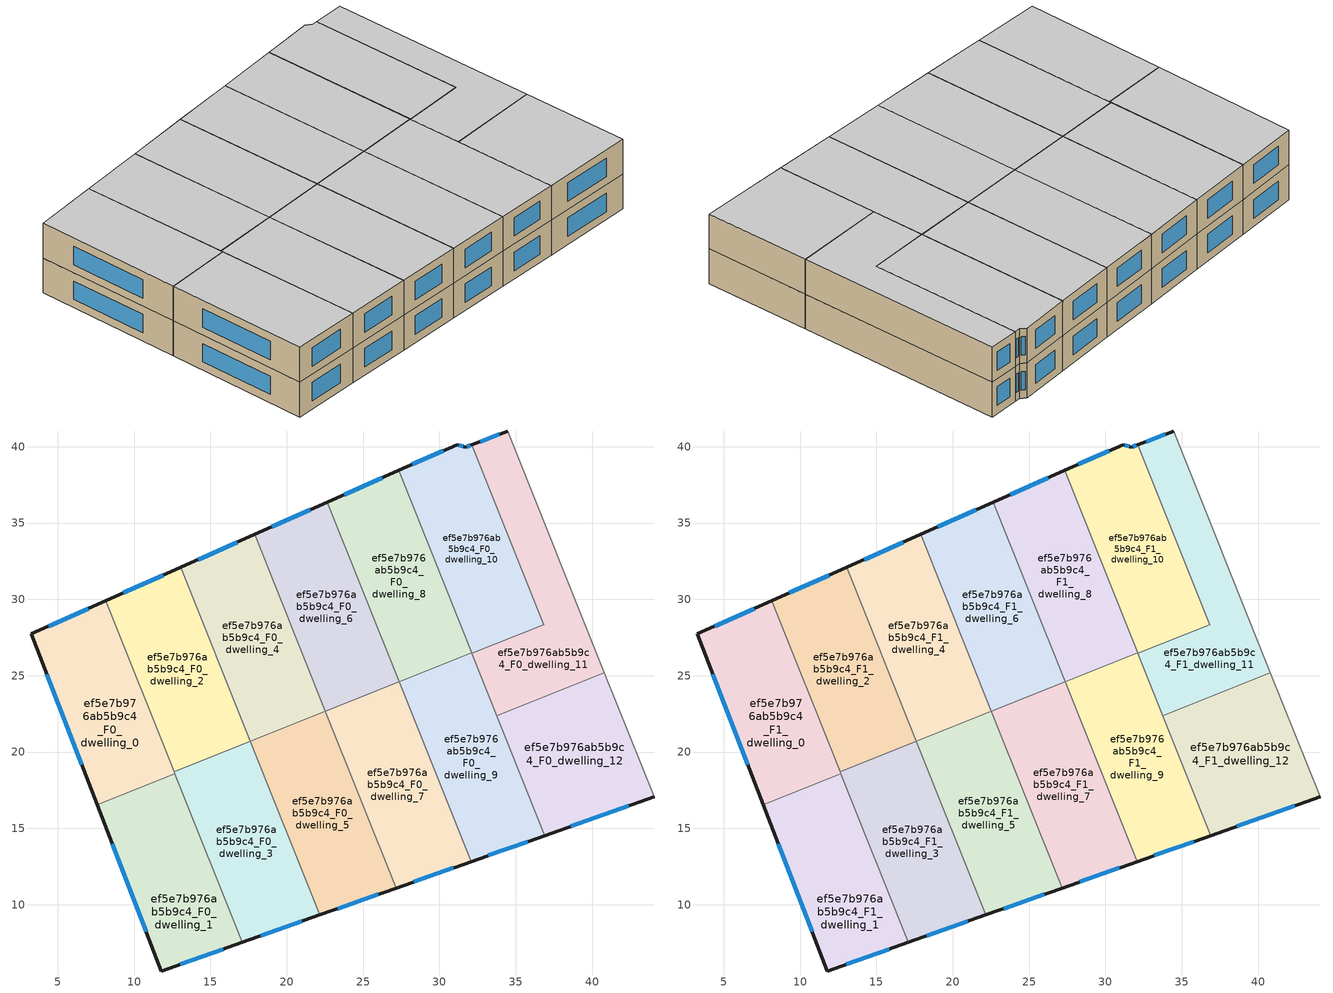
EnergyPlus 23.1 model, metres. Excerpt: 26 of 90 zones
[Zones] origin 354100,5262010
ef5e7b976ab5b9c4_F0_dwelling_0
 floor ground (EU_floor_Construction): 8.14,29.91 12.67,18.58 7.58,16.55 3.26,27.74 z0
 wall outside (EU_wall_Construction): 8.14,29.91 3.26,27.74 7.58,16.55 z0:3
 wall to ef5e7b976ab5b9c4_F0_dwelling_1 (EU_wall_Construction): 7.58,16.55 12.67,18.58 z0:3
 wall to ef5e7b976ab5b9c4_F0_dwelling_2 (EU_wall_Construction): 12.62,18.72 8.14,29.91 z0:3
 wall to ef5e7b976ab5b9c4_F0_dwelling_3 (EU_wall_Construction): 12.67,18.58 12.62,18.72 z0:3
 window (EU_Window_Construction): 4.28,25.11 6.57,19.18 / 6.99,29.4 4.41,28.25 z0.7:2.3
ef5e7b976ab5b9c4_F0_dwelling_1
 floor ground (EU_floor_Construction): 12.67,18.58 17.09,7.53 11.78,5.66 7.58,16.55 z0
 wall outside (EU_wall_Construction): 7.58,16.55 11.78,5.66 17.09,7.53 z0:3
 wall to ef5e7b976ab5b9c4_F0_dwelling_3 (EU_wall_Construction): 17.09,7.53 12.67,18.58 z0:3
 window (EU_Window_Construction): 8.57,13.99 10.8,8.21 / 13.03,6.1 15.84,7.09 z0.7:2.3
ef5e7b976ab5b9c4_F0_dwelling_10
 floor ground (EU_floor_Construction): 32.1,40.13 36.82,28.34 32.13,26.46 27.34,38.45 31.15,40.15 31.69,39.98 z0
 wall outside (EU_wall_Construction): 32.1,40.13 31.69,39.98 31.15,40.15 27.34,38.45 z0:3
 wall to ef5e7b976ab5b9c4_F0_dwelling_11 (EU_wall_Construction): 32.13,26.46 36.82,28.34 32.1,40.13 z0:3
 wall to ef5e7b976ab5b9c4_F0_dwelling_8 (EU_wall_Construction): 27.34,38.45 32.12,26.49 z0:3
 wall to ef5e7b976ab5b9c4_F0_dwelling_9 (EU_wall_Construction): 32.12,26.49 32.13,26.46 z0:3
 window (EU_Window_Construction): 30.26,39.75 28.23,38.85 / 31.57,40.02 31.28,40.11 / 32.01,40.1 31.79,40.01 z0.7:2.3
ef5e7b976ab5b9c4_F0_dwelling_11
 floor ground (EU_floor_Construction): 34.47,41.03 40.81,25.21 33.76,22.39 32.13,26.46 36.82,28.34 32.1,40.13 z0
 wall outside (EU_wall_Construction): 34.47,41.03 32.1,40.13 z0:3
 wall adiabatic (EU_wall_Construction): 40.81,25.21 34.47,41.03 z0:3
 wall to ef5e7b976ab5b9c4_F0_dwelling_12 (EU_wall_Construction): 33.76,22.39 40.81,25.21 z0:3
 wall to ef5e7b976ab5b9c4_F0_dwelling_9 (EU_wall_Construction): 32.13,26.46 33.76,22.39 z0:3
 window (EU_Window_Construction): 33.91,40.82 32.66,40.34 z0.7:2.3
ef5e7b976ab5b9c4_F0_dwelling_12
 floor ground (EU_floor_Construction): 40.81,25.21 44.07,17.06 36.9,14.53 33.76,22.39 z0
 wall outside (EU_wall_Construction): 36.9,14.53 44.07,17.06 z0:3
 wall adiabatic (EU_wall_Construction): 44.07,17.06 40.81,25.21 z0:3
 wall to ef5e7b976ab5b9c4_F0_dwelling_9 (EU_wall_Construction): 33.76,22.39 36.9,14.53 z0:3
 window (EU_Window_Construction): 38.59,15.13 42.39,16.47 z0.7:2.3
ef5e7b976ab5b9c4_F0_dwelling_2
 floor ground (EU_floor_Construction): 13.06,32.1 17.61,20.72 12.62,18.72 8.14,29.91 z0
 wall outside (EU_wall_Construction): 13.06,32.1 8.14,29.91 z0:3
 wall to ef5e7b976ab5b9c4_F0_dwelling_3 (EU_wall_Construction): 12.62,18.72 17.61,20.72 z0:3
 wall to ef5e7b976ab5b9c4_F0_dwelling_4 (EU_wall_Construction): 17.61,20.72 13.06,32.1 z0:3
 window (EU_Window_Construction): 11.9,31.59 9.29,30.43 z0.7:2.3
ef5e7b976ab5b9c4_F0_dwelling_3
 floor ground (EU_floor_Construction): 17.61,20.72 22.17,9.33 17.09,7.53 12.62,18.72 z0
 wall outside (EU_wall_Construction): 17.09,7.53 22.17,9.33 z0:3
 wall to ef5e7b976ab5b9c4_F0_dwelling_5 (EU_wall_Construction): 22.17,9.33 17.62,20.71 z0:3
 window (EU_Window_Construction): 18.28,7.95 20.98,8.91 z0.7:2.3
ef5e7b976ab5b9c4_F0_dwelling_4
 floor ground (EU_floor_Construction): 17.9,34.25 22.53,22.67 17.61,20.71 13.06,32.1 z0
 wall outside (EU_wall_Construction): 17.9,34.25 13.06,32.1 z0:3
 wall to ef5e7b976ab5b9c4_F0_dwelling_5 (EU_wall_Construction): 17.61,20.71 22.53,22.67 z0:3
 wall to ef5e7b976ab5b9c4_F0_dwelling_6 (EU_wall_Construction): 22.53,22.67 17.9,34.25 z0:3
 window (EU_Window_Construction): 16.76,33.75 14.19,32.61 z0.7:2.3
ef5e7b976ab5b9c4_F0_dwelling_5
 floor ground (EU_floor_Construction): 22.53,22.67 27.16,11.09 22.17,9.33 17.61,20.71 z0
 wall outside (EU_wall_Construction): 22.17,9.33 27.16,11.09 z0:3
 wall to ef5e7b976ab5b9c4_F0_dwelling_7 (EU_wall_Construction): 27.16,11.09 22.53,22.67 z0:3
 window (EU_Window_Construction): 23.34,9.74 25.99,10.68 z0.7:2.3
ef5e7b976ab5b9c4_F0_dwelling_6
 floor ground (EU_floor_Construction): 22.65,36.37 27.36,24.6 22.53,22.67 17.9,34.25 z0
 wall outside (EU_wall_Construction): 22.65,36.37 17.9,34.25 z0:3
 wall to ef5e7b976ab5b9c4_F0_dwelling_7 (EU_wall_Construction): 22.53,22.67 27.36,24.6 z0:3
 wall to ef5e7b976ab5b9c4_F0_dwelling_8 (EU_wall_Construction): 27.36,24.6 22.65,36.37 z0:3
 window (EU_Window_Construction): 21.54,35.87 19.01,34.75 z0.7:2.3
ef5e7b976ab5b9c4_F0_dwelling_7
 floor ground (EU_floor_Construction): 27.36,24.6 32.07,12.83 27.16,11.09 22.53,22.67 z0
 wall outside (EU_wall_Construction): 27.16,11.09 32.07,12.83 z0:3
 wall to ef5e7b976ab5b9c4_F0_dwelling_9 (EU_wall_Construction): 32.07,12.83 27.36,24.59 z0:3
 window (EU_Window_Construction): 28.31,11.5 30.92,12.42 z0.7:2.3
ef5e7b976ab5b9c4_F0_dwelling_8
 floor ground (EU_floor_Construction): 27.34,38.45 32.12,26.49 27.36,24.59 22.65,36.37 z0
 wall outside (EU_wall_Construction): 27.34,38.45 22.65,36.37 z0:3
 wall to ef5e7b976ab5b9c4_F0_dwelling_9 (EU_wall_Construction): 27.36,24.59 32.12,26.49 z0:3
 window (EU_Window_Construction): 26.24,37.96 23.75,36.86 z0.7:2.3
ef5e7b976ab5b9c4_F0_dwelling_9
 floor ground (EU_floor_Construction): 32.12,26.49 36.9,14.53 32.07,12.83 27.36,24.59 z0
 wall outside (EU_wall_Construction): 32.07,12.83 36.9,14.53 z0:3
 window (EU_Window_Construction): 33.21,13.23 35.77,14.13 z0.7:2.3
ef5e7b976ab5b9c4_F1_dwelling_0
 floor to ef5e7b976ab5b9c4_F0_dwelling_0 (EU_floor_Construction): 8.14,29.91 12.67,18.58 7.58,16.55 3.26,27.74 z3
 wall outside (EU_wall_Construction): 8.14,29.91 3.26,27.74 7.58,16.55 z3:6
 wall to ef5e7b976ab5b9c4_F1_dwelling_1 (EU_wall_Construction): 7.58,16.55 12.67,18.58 z3:6
 wall to ef5e7b976ab5b9c4_F1_dwelling_2 (EU_wall_Construction): 12.62,18.72 8.14,29.91 z3:6
 wall to ef5e7b976ab5b9c4_F1_dwelling_3 (EU_wall_Construction): 12.67,18.58 12.62,18.72 z3:6
 window (EU_Window_Construction): 4.28,25.11 6.57,19.18 / 6.99,29.4 4.41,28.25 z3.7:5.3
 ceiling to ef5e7b976ab5b9c4_F2_dwelling_0 (EU_floor_Construction): 12.67,18.58 8.14,29.91 3.26,27.74 7.58,16.55 z6
ef5e7b976ab5b9c4_F1_dwelling_1
 floor to ef5e7b976ab5b9c4_F0_dwelling_1 (EU_floor_Construction): 12.67,18.58 17.09,7.53 11.78,5.66 7.58,16.55 z3
 wall outside (EU_wall_Construction): 7.58,16.55 11.78,5.66 17.09,7.53 z3:6
 wall to ef5e7b976ab5b9c4_F1_dwelling_3 (EU_wall_Construction): 17.09,7.53 12.67,18.58 z3:6
 window (EU_Window_Construction): 8.57,13.99 10.8,8.21 / 13.03,6.1 15.84,7.09 z3.7:5.3
 ceiling to ef5e7b976ab5b9c4_F2_dwelling_1 (EU_floor_Construction): 17.09,7.53 12.67,18.58 7.58,16.55 11.78,5.66 z6
ef5e7b976ab5b9c4_F1_dwelling_10
 floor to ef5e7b976ab5b9c4_F0_dwelling_10 (EU_floor_Construction): 32.1,40.13 36.82,28.34 32.13,26.46 27.34,38.45 31.15,40.15 31.69,39.98 z3
 wall outside (EU_wall_Construction): 32.1,40.13 31.69,39.98 31.15,40.15 27.34,38.45 z3:6
 wall to ef5e7b976ab5b9c4_F1_dwelling_11 (EU_wall_Construction): 32.13,26.46 36.82,28.34 32.1,40.13 z3:6
 wall to ef5e7b976ab5b9c4_F1_dwelling_8 (EU_wall_Construction): 27.34,38.45 32.12,26.49 z3:6
 wall to ef5e7b976ab5b9c4_F1_dwelling_9 (EU_wall_Construction): 32.12,26.49 32.13,26.46 z3:6
 window (EU_Window_Construction): 30.26,39.75 28.23,38.85 / 31.57,40.02 31.28,40.11 / 32.01,40.1 31.79,40.01 z3.7:5.3
 ceiling to ef5e7b976ab5b9c4_F2_dwelling_10 (EU_floor_Construction): 36.82,28.34 32.1,40.13 31.69,39.98 31.15,40.15 27.34,38.45 32.13,26.46 z6
ef5e7b976ab5b9c4_F1_dwelling_11
 floor to ef5e7b976ab5b9c4_F0_dwelling_11 (EU_floor_Construction): 34.47,41.03 40.81,25.21 33.76,22.39 32.13,26.46 36.82,28.34 32.1,40.13 z3
 wall outside (EU_wall_Construction): 34.47,41.03 32.1,40.13 z3:6
 wall adiabatic (EU_wall_Construction): 40.81,25.21 34.47,41.03 z3:6
 wall to ef5e7b976ab5b9c4_F1_dwelling_12 (EU_wall_Construction): 33.76,22.39 40.81,25.21 z3:6
 wall to ef5e7b976ab5b9c4_F1_dwelling_9 (EU_wall_Construction): 32.13,26.46 33.76,22.39 z3:6
 window (EU_Window_Construction): 33.91,40.82 32.66,40.34 z3.7:5.3
 ceiling to ef5e7b976ab5b9c4_F2_dwelling_11 (EU_floor_Construction): 40.81,25.21 34.47,41.03 32.1,40.13 36.82,28.34 32.13,26.46 33.76,22.39 z6
ef5e7b976ab5b9c4_F1_dwelling_12
 floor to ef5e7b976ab5b9c4_F0_dwelling_12 (EU_floor_Construction): 40.81,25.21 44.07,17.06 36.9,14.53 33.76,22.39 z3
 wall outside (EU_wall_Construction): 36.9,14.53 44.07,17.06 z3:6
 wall adiabatic (EU_wall_Construction): 44.07,17.06 40.81,25.21 z3:6
 wall to ef5e7b976ab5b9c4_F1_dwelling_9 (EU_wall_Construction): 33.76,22.39 36.9,14.53 z3:6
 window (EU_Window_Construction): 38.59,15.13 42.39,16.47 z3.7:5.3
 ceiling to ef5e7b976ab5b9c4_F2_dwelling_12 (EU_floor_Construction): 44.07,17.06 40.81,25.21 33.76,22.39 36.9,14.53 z6
ef5e7b976ab5b9c4_F1_dwelling_2
 floor to ef5e7b976ab5b9c4_F0_dwelling_2 (EU_floor_Construction): 13.06,32.1 17.61,20.72 12.62,18.72 8.14,29.91 z3
 wall outside (EU_wall_Construction): 13.06,32.1 8.14,29.91 z3:6
 wall to ef5e7b976ab5b9c4_F1_dwelling_3 (EU_wall_Construction): 12.62,18.72 17.61,20.72 z3:6
 wall to ef5e7b976ab5b9c4_F1_dwelling_4 (EU_wall_Construction): 17.61,20.72 13.06,32.1 z3:6
 window (EU_Window_Construction): 11.9,31.59 9.29,30.43 z3.7:5.3
 ceiling to ef5e7b976ab5b9c4_F2_dwelling_2 (EU_floor_Construction): 17.61,20.72 13.06,32.1 8.14,29.91 12.62,18.72 z6
ef5e7b976ab5b9c4_F1_dwelling_3
 floor to ef5e7b976ab5b9c4_F0_dwelling_3 (EU_floor_Construction): 17.61,20.72 22.17,9.33 17.09,7.53 12.62,18.72 z3
 wall outside (EU_wall_Construction): 17.09,7.53 22.17,9.33 z3:6
 wall to ef5e7b976ab5b9c4_F1_dwelling_5 (EU_wall_Construction): 22.17,9.33 17.62,20.71 z3:6
 window (EU_Window_Construction): 18.28,7.95 20.98,8.91 z3.7:5.3
 ceiling to ef5e7b976ab5b9c4_F2_dwelling_3 (EU_floor_Construction): 22.17,9.33 17.61,20.72 12.62,18.72 17.09,7.53 z6
ef5e7b976ab5b9c4_F1_dwelling_4
 floor to ef5e7b976ab5b9c4_F0_dwelling_4 (EU_floor_Construction): 17.9,34.25 22.53,22.67 17.61,20.71 13.06,32.1 z3
 wall outside (EU_wall_Construction): 17.9,34.25 13.06,32.1 z3:6
 wall to ef5e7b976ab5b9c4_F1_dwelling_5 (EU_wall_Construction): 17.61,20.71 22.53,22.67 z3:6
 wall to ef5e7b976ab5b9c4_F1_dwelling_6 (EU_wall_Construction): 22.53,22.67 17.9,34.25 z3:6
 window (EU_Window_Construction): 16.76,33.75 14.19,32.61 z3.7:5.3
 ceiling to ef5e7b976ab5b9c4_F2_dwelling_4 (EU_floor_Construction): 22.53,22.67 17.9,34.25 13.06,32.1 17.61,20.71 z6
ef5e7b976ab5b9c4_F1_dwelling_5
 floor to ef5e7b976ab5b9c4_F0_dwelling_5 (EU_floor_Construction): 22.53,22.67 27.16,11.09 22.17,9.33 17.61,20.71 z3
 wall outside (EU_wall_Construction): 22.17,9.33 27.16,11.09 z3:6
 wall to ef5e7b976ab5b9c4_F1_dwelling_7 (EU_wall_Construction): 27.16,11.09 22.53,22.67 z3:6
 window (EU_Window_Construction): 23.34,9.74 25.99,10.68 z3.7:5.3
 ceiling to ef5e7b976ab5b9c4_F2_dwelling_5 (EU_floor_Construction): 27.16,11.09 22.53,22.67 17.61,20.71 22.17,9.33 z6
ef5e7b976ab5b9c4_F1_dwelling_6
 floor to ef5e7b976ab5b9c4_F0_dwelling_6 (EU_floor_Construction): 22.65,36.37 27.36,24.6 22.53,22.67 17.9,34.25 z3
 wall outside (EU_wall_Construction): 22.65,36.37 17.9,34.25 z3:6
 wall to ef5e7b976ab5b9c4_F1_dwelling_7 (EU_wall_Construction): 22.53,22.67 27.36,24.6 z3:6
 wall to ef5e7b976ab5b9c4_F1_dwelling_8 (EU_wall_Construction): 27.36,24.6 22.65,36.37 z3:6
 window (EU_Window_Construction): 21.54,35.87 19.01,34.75 z3.7:5.3
 ceiling to ef5e7b976ab5b9c4_F2_dwelling_6 (EU_floor_Construction): 27.36,24.6 22.65,36.37 17.9,34.25 22.53,22.67 z6
ef5e7b976ab5b9c4_F1_dwelling_7
 floor to ef5e7b976ab5b9c4_F0_dwelling_7 (EU_floor_Construction): 27.36,24.6 32.07,12.83 27.16,11.09 22.53,22.67 z3
 wall outside (EU_wall_Construction): 27.16,11.09 32.07,12.83 z3:6
 wall to ef5e7b976ab5b9c4_F1_dwelling_9 (EU_wall_Construction): 32.07,12.83 27.36,24.59 z3:6
 window (EU_Window_Construction): 28.31,11.5 30.92,12.42 z3.7:5.3
 ceiling to ef5e7b976ab5b9c4_F2_dwelling_7 (EU_floor_Construction): 32.07,12.83 27.36,24.6 22.53,22.67 27.16,11.09 z6
ef5e7b976ab5b9c4_F1_dwelling_8
 floor to ef5e7b976ab5b9c4_F0_dwelling_8 (EU_floor_Construction): 27.34,38.45 32.12,26.49 27.36,24.59 22.65,36.37 z3
 wall outside (EU_wall_Construction): 27.34,38.45 22.65,36.37 z3:6
 wall to ef5e7b976ab5b9c4_F1_dwelling_9 (EU_wall_Construction): 27.36,24.59 32.12,26.49 z3:6
 window (EU_Window_Construction): 26.24,37.96 23.75,36.86 z3.7:5.3
 ceiling to ef5e7b976ab5b9c4_F2_dwelling_8 (EU_floor_Construction): 32.12,26.49 27.34,38.45 22.65,36.37 27.36,24.59 z6
ef5e7b976ab5b9c4_F1_dwelling_9
 floor to ef5e7b976ab5b9c4_F0_dwelling_9 (EU_floor_Construction): 32.12,26.49 36.9,14.53 32.07,12.83 27.36,24.59 z3
 wall outside (EU_wall_Construction): 32.07,12.83 36.9,14.53 z3:6
 window (EU_Window_Construction): 33.21,13.23 35.77,14.13 z3.7:5.3
 ceiling to ef5e7b976ab5b9c4_F2_dwelling_9 (EU_floor_Construction): 36.9,14.53 32.12,26.49 27.36,24.59 32.07,12.83 z6
[Building]
EU S2 Campaign: North Axis=0; Terrain=City; Solar Distribution=FullExterior
[Site:Location]
Budapest.Ferenc.Liszt.Intl.AP: Latitude=47.437; Longitude=19.256; Time Zone=1; Elevation=185
[SizingPeriod:WeatherFileDays]
AnnualSizingPeriod: Begin Month=1; Begin Day of Month=1; End Month=12; End Day of Month=31; Day of Week for Start Day=Monday; Use Weather File Daylight Saving Period=No; Use Weather File Rain and Snow Indicators=No
[MATERIAL]
EU_InternalMass_Material: Roughness=MediumRough; Thickness=0.1; Conductivity=1; Density=1800; Specific Heat=900; Thermal Absorptance=0.9; Solar Absorptance=0.7; Visible Absorptance=0.7
[MATERIAL:NOMASS] Roughness=MediumRough; Thermal Absorptance=0.9; Solar Absorptance=0.7; Visible Absorptance=0.7
Name | Thermal Resistance
EU_wall_NoMass | 0.832559
EU_floor_NoMass | 0.872794
[WINDOWMATERIAL:SIMPLEGLAZINGSYSTEM]
EU_Window_SimpleGlazing: UFactor=2.79869; Solar Heat Gain Coefficient=0.75; Visible Transmittance=0.75
[CONSTRUCTION]
EU_wall_Construction: EU_wall_NoMass
EU_floor_Construction: EU_floor_NoMass
EU_Window_Construction: EU_Window_SimpleGlazing
EU_InternalMass_Construction: EU_InternalMass_Material
[ZONE] Type=1; Multiplier=1; Ceiling Height=autocalculate; Floor Area=autocalculate; Part of Total Floor Area=Yes
Name | Volume
ef5e7b976ab5b9c4_F0_dwelling_0; ef5e7b976ab5b9c4_F1_dwelling_0; ef5e7b976ab5b9c4_F0_dwelling_2; ef5e7b976ab5b9c4_F1_dwelling_2; ef5e7b976ab5b9c4_F0_dwelling_7; ef5e7b976ab5b9c4_F1_dwelling_7 | 196.302
ef5e7b976ab5b9c4_F0_dwelling_1; ef5e7b976ab5b9c4_F1_dwelling_1 | 196.3
ef5e7b976ab5b9c4_F0_dwelling_10; ef5e7b976ab5b9c4_F1_dwelling_10 | 196.299
ef5e7b976ab5b9c4_F0_dwelling_11; ef5e7b976ab5b9c4_F1_dwelling_11 | 196.294
ef5e7b976ab5b9c4_F0_dwelling_12; ef5e7b976ab5b9c4_F1_dwelling_12 | 196.29
ef5e7b976ab5b9c4_F0_dwelling_3; ef5e7b976ab5b9c4_F1_dwelling_3 | 196.288
ef5e7b976ab5b9c4_F0_dwelling_4; ef5e7b976ab5b9c4_F1_dwelling_4 | 196.297
ef5e7b976ab5b9c4_F0_dwelling_5; ef5e7b976ab5b9c4_F1_dwelling_5 | 196.296
ef5e7b976ab5b9c4_F0_dwelling_6; ef5e7b976ab5b9c4_F1_dwelling_6 | 196.287
ef5e7b976ab5b9c4_F0_dwelling_8; ef5e7b976ab5b9c4_F1_dwelling_8 | 196.284
ef5e7b976ab5b9c4_F0_dwelling_9; ef5e7b976ab5b9c4_F1_dwelling_9 | 196.292
[INTERNALMASS] Construction=EU_InternalMass_Construction
Name | Zone or ZoneList | Surface Area
ef5e7b976ab5b9c4_F0_dwelling_0_EU_InternalMass | ef5e7b976ab5b9c4_F0_dwelling_0 | 65.4345
ef5e7b976ab5b9c4_F0_dwelling_1_EU_InternalMass | ef5e7b976ab5b9c4_F0_dwelling_1 | 65.4352
ef5e7b976ab5b9c4_F0_dwelling_2_EU_InternalMass | ef5e7b976ab5b9c4_F0_dwelling_2 | 65.4347
ef5e7b976ab5b9c4_F0_dwelling_3_EU_InternalMass | ef5e7b976ab5b9c4_F0_dwelling_3 | 65.4309
ef5e7b976ab5b9c4_F0_dwelling_4_EU_InternalMass | ef5e7b976ab5b9c4_F0_dwelling_4 | 65.4304
ef5e7b976ab5b9c4_F0_dwelling_5_EU_InternalMass | ef5e7b976ab5b9c4_F0_dwelling_5 | 65.4321
ef5e7b976ab5b9c4_F0_dwelling_6_EU_InternalMass | ef5e7b976ab5b9c4_F0_dwelling_6 | 65.4291
ef5e7b976ab5b9c4_F0_dwelling_7_EU_InternalMass | ef5e7b976ab5b9c4_F0_dwelling_7 | 65.4338
ef5e7b976ab5b9c4_F0_dwelling_8_EU_InternalMass | ef5e7b976ab5b9c4_F0_dwelling_8 | 65.4276
ef5e7b976ab5b9c4_F0_dwelling_9_EU_InternalMass | ef5e7b976ab5b9c4_F0_dwelling_9 | 65.4308
ef5e7b976ab5b9c4_F0_dwelling_10_EU_InternalMass | ef5e7b976ab5b9c4_F0_dwelling_10 | 65.4327
ef5e7b976ab5b9c4_F0_dwelling_11_EU_InternalMass | ef5e7b976ab5b9c4_F0_dwelling_11 | 65.4311
ef5e7b976ab5b9c4_F0_dwelling_12_EU_InternalMass | ef5e7b976ab5b9c4_F0_dwelling_12 | 65.4297
ef5e7b976ab5b9c4_F1_dwelling_0_EU_InternalMass | ef5e7b976ab5b9c4_F1_dwelling_0 | 65.4345
ef5e7b976ab5b9c4_F1_dwelling_1_EU_InternalMass | ef5e7b976ab5b9c4_F1_dwelling_1 | 65.4352
ef5e7b976ab5b9c4_F1_dwelling_2_EU_InternalMass | ef5e7b976ab5b9c4_F1_dwelling_2 | 65.4347
ef5e7b976ab5b9c4_F1_dwelling_3_EU_InternalMass | ef5e7b976ab5b9c4_F1_dwelling_3 | 65.4309
ef5e7b976ab5b9c4_F1_dwelling_4_EU_InternalMass | ef5e7b976ab5b9c4_F1_dwelling_4 | 65.4304
ef5e7b976ab5b9c4_F1_dwelling_5_EU_InternalMass | ef5e7b976ab5b9c4_F1_dwelling_5 | 65.4321
ef5e7b976ab5b9c4_F1_dwelling_6_EU_InternalMass | ef5e7b976ab5b9c4_F1_dwelling_6 | 65.4291
ef5e7b976ab5b9c4_F1_dwelling_7_EU_InternalMass | ef5e7b976ab5b9c4_F1_dwelling_7 | 65.4338
ef5e7b976ab5b9c4_F1_dwelling_8_EU_InternalMass | ef5e7b976ab5b9c4_F1_dwelling_8 | 65.4276
ef5e7b976ab5b9c4_F1_dwelling_9_EU_InternalMass | ef5e7b976ab5b9c4_F1_dwelling_9 | 65.4308
ef5e7b976ab5b9c4_F1_dwelling_10_EU_InternalMass | ef5e7b976ab5b9c4_F1_dwelling_10 | 65.4327
ef5e7b976ab5b9c4_F1_dwelling_11_EU_InternalMass | ef5e7b976ab5b9c4_F1_dwelling_11 | 65.4311
ef5e7b976ab5b9c4_F1_dwelling_12_EU_InternalMass | ef5e7b976ab5b9c4_F1_dwelling_12 | 65.4297
[OTHEREQUIPMENT] Fuel Type=Electricity; Design Level Calculation Method=Watts/Area; Power per Zone Floor Area=1; Fraction Latent=0; Fraction Radiant=0; Fraction Lost=0; Carbon Dioxide Generation Rate=0; EndUse Subcategory=EU_Step8_InternalGains
Name | Zone or ZoneList or Space or SpaceList | Schedule
EU_Step8_InternalGain_ef5e7b976ab5b9c4_F0_dwelling_0_f000 | ef5e7b976ab5b9c4_F0_dwelling_0 | EU_Step8_GainSchedule_ef5e7b976ab5b9c4_F0_dwelling_0_f000
EU_Step8_InternalGain_ef5e7b976ab5b9c4_F0_dwelling_1_f000 | ef5e7b976ab5b9c4_F0_dwelling_1 | EU_Step8_GainSchedule_ef5e7b976ab5b9c4_F0_dwelling_1_f000
EU_Step8_InternalGain_ef5e7b976ab5b9c4_F0_dwelling_2_f000 | ef5e7b976ab5b9c4_F0_dwelling_2 | EU_Step8_GainSchedule_ef5e7b976ab5b9c4_F0_dwelling_2_f000
EU_Step8_InternalGain_ef5e7b976ab5b9c4_F0_dwelling_3_f000 | ef5e7b976ab5b9c4_F0_dwelling_3 | EU_Step8_GainSchedule_ef5e7b976ab5b9c4_F0_dwelling_3_f000
EU_Step8_InternalGain_ef5e7b976ab5b9c4_F0_dwelling_4_f000 | ef5e7b976ab5b9c4_F0_dwelling_4 | EU_Step8_GainSchedule_ef5e7b976ab5b9c4_F0_dwelling_4_f000
EU_Step8_InternalGain_ef5e7b976ab5b9c4_F0_dwelling_5_f000 | ef5e7b976ab5b9c4_F0_dwelling_5 | EU_Step8_GainSchedule_ef5e7b976ab5b9c4_F0_dwelling_5_f000
EU_Step8_InternalGain_ef5e7b976ab5b9c4_F0_dwelling_6_f000 | ef5e7b976ab5b9c4_F0_dwelling_6 | EU_Step8_GainSchedule_ef5e7b976ab5b9c4_F0_dwelling_6_f000
EU_Step8_InternalGain_ef5e7b976ab5b9c4_F0_dwelling_7_f000 | ef5e7b976ab5b9c4_F0_dwelling_7 | EU_Step8_GainSchedule_ef5e7b976ab5b9c4_F0_dwelling_7_f000
EU_Step8_InternalGain_ef5e7b976ab5b9c4_F0_dwelling_8_f000 | ef5e7b976ab5b9c4_F0_dwelling_8 | EU_Step8_GainSchedule_ef5e7b976ab5b9c4_F0_dwelling_8_f000
EU_Step8_InternalGain_ef5e7b976ab5b9c4_F0_dwelling_9_f000 | ef5e7b976ab5b9c4_F0_dwelling_9 | EU_Step8_GainSchedule_ef5e7b976ab5b9c4_F0_dwelling_9_f000
EU_Step8_InternalGain_ef5e7b976ab5b9c4_F0_dwelling_10_f000 | ef5e7b976ab5b9c4_F0_dwelling_10 | EU_Step8_GainSchedule_ef5e7b976ab5b9c4_F0_dwelling_10_f000
EU_Step8_InternalGain_ef5e7b976ab5b9c4_F0_dwelling_11_f000 | ef5e7b976ab5b9c4_F0_dwelling_11 | EU_Step8_GainSchedule_ef5e7b976ab5b9c4_F0_dwelling_11_f000
EU_Step8_InternalGain_ef5e7b976ab5b9c4_F0_dwelling_12_f000 | ef5e7b976ab5b9c4_F0_dwelling_12 | EU_Step8_GainSchedule_ef5e7b976ab5b9c4_F0_dwelling_12_f000
EU_Step8_InternalGain_ef5e7b976ab5b9c4_F1_dwelling_0_f000 | ef5e7b976ab5b9c4_F1_dwelling_0 | EU_Step8_GainSchedule_ef5e7b976ab5b9c4_F1_dwelling_0_f000
EU_Step8_InternalGain_ef5e7b976ab5b9c4_F1_dwelling_1_f000 | ef5e7b976ab5b9c4_F1_dwelling_1 | EU_Step8_GainSchedule_ef5e7b976ab5b9c4_F1_dwelling_1_f000
EU_Step8_InternalGain_ef5e7b976ab5b9c4_F1_dwelling_2_f000 | ef5e7b976ab5b9c4_F1_dwelling_2 | EU_Step8_GainSchedule_ef5e7b976ab5b9c4_F1_dwelling_2_f000
EU_Step8_InternalGain_ef5e7b976ab5b9c4_F1_dwelling_3_f000 | ef5e7b976ab5b9c4_F1_dwelling_3 | EU_Step8_GainSchedule_ef5e7b976ab5b9c4_F1_dwelling_3_f000
EU_Step8_InternalGain_ef5e7b976ab5b9c4_F1_dwelling_4_f000 | ef5e7b976ab5b9c4_F1_dwelling_4 | EU_Step8_GainSchedule_ef5e7b976ab5b9c4_F1_dwelling_4_f000
EU_Step8_InternalGain_ef5e7b976ab5b9c4_F1_dwelling_5_f000 | ef5e7b976ab5b9c4_F1_dwelling_5 | EU_Step8_GainSchedule_ef5e7b976ab5b9c4_F1_dwelling_5_f000
EU_Step8_InternalGain_ef5e7b976ab5b9c4_F1_dwelling_6_f000 | ef5e7b976ab5b9c4_F1_dwelling_6 | EU_Step8_GainSchedule_ef5e7b976ab5b9c4_F1_dwelling_6_f000
EU_Step8_InternalGain_ef5e7b976ab5b9c4_F1_dwelling_7_f000 | ef5e7b976ab5b9c4_F1_dwelling_7 | EU_Step8_GainSchedule_ef5e7b976ab5b9c4_F1_dwelling_7_f000
EU_Step8_InternalGain_ef5e7b976ab5b9c4_F1_dwelling_8_f000 | ef5e7b976ab5b9c4_F1_dwelling_8 | EU_Step8_GainSchedule_ef5e7b976ab5b9c4_F1_dwelling_8_f000
EU_Step8_InternalGain_ef5e7b976ab5b9c4_F1_dwelling_9_f000 | ef5e7b976ab5b9c4_F1_dwelling_9 | EU_Step8_GainSchedule_ef5e7b976ab5b9c4_F1_dwelling_9_f000
EU_Step8_InternalGain_ef5e7b976ab5b9c4_F1_dwelling_10_f000 | ef5e7b976ab5b9c4_F1_dwelling_10 | EU_Step8_GainSchedule_ef5e7b976ab5b9c4_F1_dwelling_10_f000
EU_Step8_InternalGain_ef5e7b976ab5b9c4_F1_dwelling_11_f000 | ef5e7b976ab5b9c4_F1_dwelling_11 | EU_Step8_GainSchedule_ef5e7b976ab5b9c4_F1_dwelling_11_f000
EU_Step8_InternalGain_ef5e7b976ab5b9c4_F1_dwelling_12_f000 | ef5e7b976ab5b9c4_F1_dwelling_12 | EU_Step8_GainSchedule_ef5e7b976ab5b9c4_F1_dwelling_12_f000
[ZONEVENTILATION:DESIGNFLOWRATE] Schedule=EU_AlwaysOn; Design Flow Rate Calculation Method=AirChanges/Hour; Air Changes per Hour=0.475469; Ventilation Type=Natural; Fan Pressure Rise=0; Fan Total Efficiency=1; Constant Term Coefficient=1; Temperature Term Coefficient=0; Velocity Term Coefficient=0; Velocity Squared Term Coefficient=0; Minimum Indoor Temperature=-100; Maximum Indoor Temperature=100; Delta Temperature=-100; Minimum Outdoor Temperature=-100; Maximum Outdoor Temperature=100; Maximum Wind Speed=40
Name | Zone or ZoneList or Space or SpaceList
EU_ConstantAir_ef5e7b976ab5b9c4_F0_dwelling_0 | ef5e7b976ab5b9c4_F0_dwelling_0
EU_ConstantAir_ef5e7b976ab5b9c4_F0_dwelling_1 | ef5e7b976ab5b9c4_F0_dwelling_1
EU_ConstantAir_ef5e7b976ab5b9c4_F0_dwelling_2 | ef5e7b976ab5b9c4_F0_dwelling_2
EU_ConstantAir_ef5e7b976ab5b9c4_F0_dwelling_3 | ef5e7b976ab5b9c4_F0_dwelling_3
EU_ConstantAir_ef5e7b976ab5b9c4_F0_dwelling_4 | ef5e7b976ab5b9c4_F0_dwelling_4
EU_ConstantAir_ef5e7b976ab5b9c4_F0_dwelling_5 | ef5e7b976ab5b9c4_F0_dwelling_5
EU_ConstantAir_ef5e7b976ab5b9c4_F0_dwelling_6 | ef5e7b976ab5b9c4_F0_dwelling_6
EU_ConstantAir_ef5e7b976ab5b9c4_F0_dwelling_7 | ef5e7b976ab5b9c4_F0_dwelling_7
EU_ConstantAir_ef5e7b976ab5b9c4_F0_dwelling_8 | ef5e7b976ab5b9c4_F0_dwelling_8
EU_ConstantAir_ef5e7b976ab5b9c4_F0_dwelling_9 | ef5e7b976ab5b9c4_F0_dwelling_9
EU_ConstantAir_ef5e7b976ab5b9c4_F0_dwelling_10 | ef5e7b976ab5b9c4_F0_dwelling_10
EU_ConstantAir_ef5e7b976ab5b9c4_F0_dwelling_11 | ef5e7b976ab5b9c4_F0_dwelling_11
EU_ConstantAir_ef5e7b976ab5b9c4_F0_dwelling_12 | ef5e7b976ab5b9c4_F0_dwelling_12
EU_ConstantAir_ef5e7b976ab5b9c4_F1_dwelling_0 | ef5e7b976ab5b9c4_F1_dwelling_0
EU_ConstantAir_ef5e7b976ab5b9c4_F1_dwelling_1 | ef5e7b976ab5b9c4_F1_dwelling_1
EU_ConstantAir_ef5e7b976ab5b9c4_F1_dwelling_2 | ef5e7b976ab5b9c4_F1_dwelling_2
EU_ConstantAir_ef5e7b976ab5b9c4_F1_dwelling_3 | ef5e7b976ab5b9c4_F1_dwelling_3
EU_ConstantAir_ef5e7b976ab5b9c4_F1_dwelling_4 | ef5e7b976ab5b9c4_F1_dwelling_4
EU_ConstantAir_ef5e7b976ab5b9c4_F1_dwelling_5 | ef5e7b976ab5b9c4_F1_dwelling_5
EU_ConstantAir_ef5e7b976ab5b9c4_F1_dwelling_6 | ef5e7b976ab5b9c4_F1_dwelling_6
EU_ConstantAir_ef5e7b976ab5b9c4_F1_dwelling_7 | ef5e7b976ab5b9c4_F1_dwelling_7
EU_ConstantAir_ef5e7b976ab5b9c4_F1_dwelling_8 | ef5e7b976ab5b9c4_F1_dwelling_8
EU_ConstantAir_ef5e7b976ab5b9c4_F1_dwelling_9 | ef5e7b976ab5b9c4_F1_dwelling_9
EU_ConstantAir_ef5e7b976ab5b9c4_F1_dwelling_10 | ef5e7b976ab5b9c4_F1_dwelling_10
EU_ConstantAir_ef5e7b976ab5b9c4_F1_dwelling_11 | ef5e7b976ab5b9c4_F1_dwelling_11
EU_ConstantAir_ef5e7b976ab5b9c4_F1_dwelling_12 | ef5e7b976ab5b9c4_F1_dwelling_12
[HVACTEMPLATE:THERMOSTAT] Constant Heating Setpoint=20; Constant Cooling Setpoint=50
EU_HeatOnly_ef5e7b976ab5b9c4_F0_dwelling_0; EU_HeatOnly_ef5e7b976ab5b9c4_F0_dwelling_1; EU_HeatOnly_ef5e7b976ab5b9c4_F0_dwelling_2; EU_HeatOnly_ef5e7b976ab5b9c4_F0_dwelling_3; EU_HeatOnly_ef5e7b976ab5b9c4_F0_dwelling_4; EU_HeatOnly_ef5e7b976ab5b9c4_F0_dwelling_5; EU_HeatOnly_ef5e7b976ab5b9c4_F0_dwelling_6; EU_HeatOnly_ef5e7b976ab5b9c4_F0_dwelling_7; EU_HeatOnly_ef5e7b976ab5b9c4_F0_dwelling_8; EU_HeatOnly_ef5e7b976ab5b9c4_F0_dwelling_9; EU_HeatOnly_ef5e7b976ab5b9c4_F0_dwelling_10; EU_HeatOnly_ef5e7b976ab5b9c4_F0_dwelling_11; EU_HeatOnly_ef5e7b976ab5b9c4_F0_dwelling_12; EU_HeatOnly_ef5e7b976ab5b9c4_F1_dwelling_0; EU_HeatOnly_ef5e7b976ab5b9c4_F1_dwelling_1; EU_HeatOnly_ef5e7b976ab5b9c4_F1_dwelling_2; EU_HeatOnly_ef5e7b976ab5b9c4_F1_dwelling_3; EU_HeatOnly_ef5e7b976ab5b9c4_F1_dwelling_4; EU_HeatOnly_ef5e7b976ab5b9c4_F1_dwelling_5; EU_HeatOnly_ef5e7b976ab5b9c4_F1_dwelling_6; EU_HeatOnly_ef5e7b976ab5b9c4_F1_dwelling_7; EU_HeatOnly_ef5e7b976ab5b9c4_F1_dwelling_8; EU_HeatOnly_ef5e7b976ab5b9c4_F1_dwelling_9; EU_HeatOnly_ef5e7b976ab5b9c4_F1_dwelling_10; EU_HeatOnly_ef5e7b976ab5b9c4_F1_dwelling_11; EU_HeatOnly_ef5e7b976ab5b9c4_F1_dwelling_12; EU_HeatOnly_ef5e7b976ab5b9c4_F2_dwelling_0; EU_HeatOnly_ef5e7b976ab5b9c4_F2_dwelling_1; EU_HeatOnly_ef5e7b976ab5b9c4_F2_dwelling_2; EU_HeatOnly_ef5e7b976ab5b9c4_F2_dwelling_3; EU_HeatOnly_ef5e7b976ab5b9c4_F2_dwelling_4; EU_HeatOnly_ef5e7b976ab5b9c4_F2_dwelling_5; EU_HeatOnly_ef5e7b976ab5b9c4_F2_dwelling_6; EU_HeatOnly_ef5e7b976ab5b9c4_F2_dwelling_7; EU_HeatOnly_ef5e7b976ab5b9c4_F2_dwelling_8; EU_HeatOnly_ef5e7b976ab5b9c4_F2_dwelling_9; EU_HeatOnly_ef5e7b976ab5b9c4_F2_dwelling_10; EU_HeatOnly_ef5e7b976ab5b9c4_F2_dwelling_11; EU_HeatOnly_ef5e7b976ab5b9c4_F2_dwelling_12; EU_HeatOnly_ef5e7b976ab5b9c4_F3_dwelling_0; EU_HeatOnly_ef5e7b976ab5b9c4_F3_dwelling_1; EU_HeatOnly_ef5e7b976ab5b9c4_F3_dwelling_2; EU_HeatOnly_ef5e7b976ab5b9c4_F3_dwelling_3; EU_HeatOnly_ef5e7b976ab5b9c4_F3_dwelling_4; EU_HeatOnly_ef5e7b976ab5b9c4_F3_dwelling_5; EU_HeatOnly_ef5e7b976ab5b9c4_F3_dwelling_6; EU_HeatOnly_ef5e7b976ab5b9c4_F3_dwelling_7; EU_HeatOnly_ef5e7b976ab5b9c4_F3_dwelling_8; EU_HeatOnly_ef5e7b976ab5b9c4_F3_dwelling_9; EU_HeatOnly_ef5e7b976ab5b9c4_F3_dwelling_10; EU_HeatOnly_ef5e7b976ab5b9c4_F3_dwelling_11; EU_HeatOnly_ef5e7b976ab5b9c4_F3_dwelling_12; EU_HeatOnly_ef5e7b976ab5b9c4_F4_dwelling_0; EU_HeatOnly_ef5e7b976ab5b9c4_F4_dwelling_1; EU_HeatOnly_ef5e7b976ab5b9c4_F4_dwelling_2; EU_HeatOnly_ef5e7b976ab5b9c4_F4_dwelling_3; EU_HeatOnly_ef5e7b976ab5b9c4_F4_dwelling_4; EU_HeatOnly_ef5e7b976ab5b9c4_F4_dwelling_5; EU_HeatOnly_ef5e7b976ab5b9c4_F4_dwelling_6; EU_HeatOnly_ef5e7b976ab5b9c4_F4_dwelling_7; EU_HeatOnly_ef5e7b976ab5b9c4_F4_dwelling_8; EU_HeatOnly_ef5e7b976ab5b9c4_F4_dwelling_9; EU_HeatOnly_ef5e7b976ab5b9c4_F4_dwelling_10; EU_HeatOnly_ef5e7b976ab5b9c4_F4_dwelling_11; EU_HeatOnly_ef5e7b976ab5b9c4_F4_dwelling_12; EU_HeatOnly_ef5e7b976ab5b9c4_F5_dwelling_0; EU_HeatOnly_ef5e7b976ab5b9c4_F5_dwelling_1; EU_HeatOnly_ef5e7b976ab5b9c4_F5_dwelling_2; EU_HeatOnly_ef5e7b976ab5b9c4_F5_dwelling_3; EU_HeatOnly_ef5e7b976ab5b9c4_F5_dwelling_4; EU_HeatOnly_ef5e7b976ab5b9c4_F5_dwelling_5; EU_HeatOnly_ef5e7b976ab5b9c4_F5_dwelling_6; EU_HeatOnly_ef5e7b976ab5b9c4_F5_dwelling_7; EU_HeatOnly_ef5e7b976ab5b9c4_F5_dwelling_8; EU_HeatOnly_ef5e7b976ab5b9c4_F5_dwelling_9; EU_HeatOnly_ef5e7b976ab5b9c4_F5_dwelling_10; EU_HeatOnly_ef5e7b976ab5b9c4_F5_dwelling_11; EU_HeatOnly_ef5e7b976ab5b9c4_F5_dwelling_12; EU_HeatOnly_ef5e7b976ab5b9c4_F6_dwelling_0; EU_HeatOnly_ef5e7b976ab5b9c4_F6_dwelling_1; EU_HeatOnly_ef5e7b976ab5b9c4_F6_dwelling_2; EU_HeatOnly_ef5e7b976ab5b9c4_F6_dwelling_3; EU_HeatOnly_ef5e7b976ab5b9c4_F6_dwelling_4; EU_HeatOnly_ef5e7b976ab5b9c4_F6_dwelling_5; EU_HeatOnly_ef5e7b976ab5b9c4_F6_dwelling_6; EU_HeatOnly_ef5e7b976ab5b9c4_F6_dwelling_7; EU_HeatOnly_ef5e7b976ab5b9c4_F6_dwelling_8; EU_HeatOnly_ef5e7b976ab5b9c4_F6_dwelling_9; EU_HeatOnly_ef5e7b976ab5b9c4_F6_dwelling_10; EU_HeatOnly_ef5e7b976ab5b9c4_F6_dwelling_11
[HVACTEMPLATE:ZONE:IDEALLOADSAIRSYSTEM] System Availability Schedule=EU_AlwaysOn; Maximum Heating Supply Air Temperature=50; Minimum Cooling Supply Air Temperature=13; Maximum Heating Supply Air Humidity Ratio=0.0156; Minimum Cooling Supply Air Humidity Ratio=0.0077; Heating Limit=NoLimit; Cooling Limit=NoLimit; Heating Availability Schedule=EU_AlwaysOn; Cooling Availability Schedule=EU_CoolingOff; Dehumidification Control Type=ConstantSensibleHeatRatio; Cooling Sensible Heat Ratio=0.7; Dehumidification Setpoint=60; Humidification Control Type=None; Humidification Setpoint=30; Outdoor Air Method=None; Outdoor Air Flow Rate per Person=0.00944; Outdoor Air Flow Rate per Zone Floor Area=0; Outdoor Air Flow Rate per Zone=0; Demand Controlled Ventilation Type=None; Outdoor Air Economizer Type=NoEconomizer; Heat Recovery Type=None; Sensible Heat Recovery Effectiveness=0.7; Latent Heat Recovery Effectiveness=0.65
Name | Template Thermostat
ef5e7b976ab5b9c4_F0_dwelling_0 | EU_HeatOnly_ef5e7b976ab5b9c4_F0_dwelling_0
ef5e7b976ab5b9c4_F0_dwelling_1 | EU_HeatOnly_ef5e7b976ab5b9c4_F0_dwelling_1
ef5e7b976ab5b9c4_F0_dwelling_2 | EU_HeatOnly_ef5e7b976ab5b9c4_F0_dwelling_2
ef5e7b976ab5b9c4_F0_dwelling_3 | EU_HeatOnly_ef5e7b976ab5b9c4_F0_dwelling_3
ef5e7b976ab5b9c4_F0_dwelling_4 | EU_HeatOnly_ef5e7b976ab5b9c4_F0_dwelling_4
ef5e7b976ab5b9c4_F0_dwelling_5 | EU_HeatOnly_ef5e7b976ab5b9c4_F0_dwelling_5
ef5e7b976ab5b9c4_F0_dwelling_6 | EU_HeatOnly_ef5e7b976ab5b9c4_F0_dwelling_6
ef5e7b976ab5b9c4_F0_dwelling_7 | EU_HeatOnly_ef5e7b976ab5b9c4_F0_dwelling_7
ef5e7b976ab5b9c4_F0_dwelling_8 | EU_HeatOnly_ef5e7b976ab5b9c4_F0_dwelling_8
ef5e7b976ab5b9c4_F0_dwelling_9 | EU_HeatOnly_ef5e7b976ab5b9c4_F0_dwelling_9
ef5e7b976ab5b9c4_F0_dwelling_10 | EU_HeatOnly_ef5e7b976ab5b9c4_F0_dwelling_10
ef5e7b976ab5b9c4_F0_dwelling_11 | EU_HeatOnly_ef5e7b976ab5b9c4_F0_dwelling_11
ef5e7b976ab5b9c4_F0_dwelling_12 | EU_HeatOnly_ef5e7b976ab5b9c4_F0_dwelling_12
ef5e7b976ab5b9c4_F1_dwelling_0 | EU_HeatOnly_ef5e7b976ab5b9c4_F1_dwelling_0
ef5e7b976ab5b9c4_F1_dwelling_1 | EU_HeatOnly_ef5e7b976ab5b9c4_F1_dwelling_1
ef5e7b976ab5b9c4_F1_dwelling_2 | EU_HeatOnly_ef5e7b976ab5b9c4_F1_dwelling_2
ef5e7b976ab5b9c4_F1_dwelling_3 | EU_HeatOnly_ef5e7b976ab5b9c4_F1_dwelling_3
ef5e7b976ab5b9c4_F1_dwelling_4 | EU_HeatOnly_ef5e7b976ab5b9c4_F1_dwelling_4
ef5e7b976ab5b9c4_F1_dwelling_5 | EU_HeatOnly_ef5e7b976ab5b9c4_F1_dwelling_5
ef5e7b976ab5b9c4_F1_dwelling_6 | EU_HeatOnly_ef5e7b976ab5b9c4_F1_dwelling_6
ef5e7b976ab5b9c4_F1_dwelling_7 | EU_HeatOnly_ef5e7b976ab5b9c4_F1_dwelling_7
ef5e7b976ab5b9c4_F1_dwelling_8 | EU_HeatOnly_ef5e7b976ab5b9c4_F1_dwelling_8
ef5e7b976ab5b9c4_F1_dwelling_9 | EU_HeatOnly_ef5e7b976ab5b9c4_F1_dwelling_9
ef5e7b976ab5b9c4_F1_dwelling_10 | EU_HeatOnly_ef5e7b976ab5b9c4_F1_dwelling_10
ef5e7b976ab5b9c4_F1_dwelling_11 | EU_HeatOnly_ef5e7b976ab5b9c4_F1_dwelling_11
ef5e7b976ab5b9c4_F1_dwelling_12 | EU_HeatOnly_ef5e7b976ab5b9c4_F1_dwelling_12
[SIZING:ZONE] Zone Cooling Design Supply Air Temperature Input Method=SupplyAirTemperature; Zone Cooling Design Supply Air Temperature=13; Zone Heating Design Supply Air Temperature Input Method=SupplyAirTemperature; Zone Heating Design Supply Air Temperature=50; Zone Cooling Design Supply Air Humidity Ratio=0.008; Zone Heating Design Supply Air Humidity Ratio=0.008; Cooling Design Air Flow Method=DesignDay; Cooling Design Air Flow Rate=0; Cooling Minimum Air Flow per Zone Floor Area=0.000762; Cooling Minimum Air Flow=0; Cooling Minimum Air Flow Fraction=0.2; Heating Design Air Flow Method=DesignDay; Heating Design Air Flow Rate=0; Heating Maximum Air Flow per Zone Floor Area=0.002032; Heating Maximum Air Flow=0.141576; Heating Maximum Air Flow Fraction=0.3; Account for Dedicated Outdoor Air System=No; Dedicated Outdoor Air System Control Strategy=NeutralSupplyAir; Dedicated Outdoor Air Low Setpoint Temperature for Design=autosize; Dedicated Outdoor Air High Setpoint Temperature for Design=autosize; Zone Load Sizing Method=Sensible Load Only No Latent Load; Zone Latent Cooling Design Supply Air Humidity Ratio Input Method=HumidityRatioDifference; Zone Cooling Design Supply Air Humidity Ratio Difference=0.005; Zone Latent Heating Design Supply Air Humidity Ratio Input Method=HumidityRatioDifference; Zone Humidification Design Supply Air Humidity Ratio Difference=0.005
ef5e7b976ab5b9c4_F0_dwelling_0; ef5e7b976ab5b9c4_F0_dwelling_1; ef5e7b976ab5b9c4_F0_dwelling_2; ef5e7b976ab5b9c4_F0_dwelling_3; ef5e7b976ab5b9c4_F0_dwelling_4; ef5e7b976ab5b9c4_F0_dwelling_5; ef5e7b976ab5b9c4_F0_dwelling_6; ef5e7b976ab5b9c4_F0_dwelling_7; ef5e7b976ab5b9c4_F0_dwelling_8; ef5e7b976ab5b9c4_F0_dwelling_9; ef5e7b976ab5b9c4_F0_dwelling_10; ef5e7b976ab5b9c4_F0_dwelling_11; ef5e7b976ab5b9c4_F0_dwelling_12; ef5e7b976ab5b9c4_F1_dwelling_0; ef5e7b976ab5b9c4_F1_dwelling_1; ef5e7b976ab5b9c4_F1_dwelling_2; ef5e7b976ab5b9c4_F1_dwelling_3; ef5e7b976ab5b9c4_F1_dwelling_4; ef5e7b976ab5b9c4_F1_dwelling_5; ef5e7b976ab5b9c4_F1_dwelling_6; ef5e7b976ab5b9c4_F1_dwelling_7; ef5e7b976ab5b9c4_F1_dwelling_8; ef5e7b976ab5b9c4_F1_dwelling_9; ef5e7b976ab5b9c4_F1_dwelling_10; ef5e7b976ab5b9c4_F1_dwelling_11; ef5e7b976ab5b9c4_F1_dwelling_12
[SCHEDULE:CONSTANT]
Name | Hourly Value
EU_AlwaysOn | 1
EU_CoolingOff | 0
[SCHEDULE:FILE] Column Number=1; Rows to Skip at Top=0; Number of Hours of Data=8760; Column Separator=Comma; Interpolate to Timestep=No; Minutes per Item=60; Adjust Schedule for Daylight Savings=Yes
Name | File
EU_Step8_GainSchedule_ef5e7b976ab5b9c4_F0_dwelling_0_f000 | ../../schedules/ef5e7b976ab5b9c4/ef5e7b976ab5b9c4_F0_dwelling_0_f000_gain.csv
EU_Step8_GainSchedule_ef5e7b976ab5b9c4_F0_dwelling_1_f000 | ../../schedules/ef5e7b976ab5b9c4/ef5e7b976ab5b9c4_F0_dwelling_1_f000_gain.csv
EU_Step8_GainSchedule_ef5e7b976ab5b9c4_F0_dwelling_2_f000 | ../../schedules/ef5e7b976ab5b9c4/ef5e7b976ab5b9c4_F0_dwelling_2_f000_gain.csv
EU_Step8_GainSchedule_ef5e7b976ab5b9c4_F0_dwelling_3_f000 | ../../schedules/ef5e7b976ab5b9c4/ef5e7b976ab5b9c4_F0_dwelling_3_f000_gain.csv
EU_Step8_GainSchedule_ef5e7b976ab5b9c4_F0_dwelling_4_f000 | ../../schedules/ef5e7b976ab5b9c4/ef5e7b976ab5b9c4_F0_dwelling_4_f000_gain.csv
EU_Step8_GainSchedule_ef5e7b976ab5b9c4_F0_dwelling_5_f000 | ../../schedules/ef5e7b976ab5b9c4/ef5e7b976ab5b9c4_F0_dwelling_5_f000_gain.csv
EU_Step8_GainSchedule_ef5e7b976ab5b9c4_F0_dwelling_6_f000 | ../../schedules/ef5e7b976ab5b9c4/ef5e7b976ab5b9c4_F0_dwelling_6_f000_gain.csv
EU_Step8_GainSchedule_ef5e7b976ab5b9c4_F0_dwelling_7_f000 | ../../schedules/ef5e7b976ab5b9c4/ef5e7b976ab5b9c4_F0_dwelling_7_f000_gain.csv
EU_Step8_GainSchedule_ef5e7b976ab5b9c4_F0_dwelling_8_f000 | ../../schedules/ef5e7b976ab5b9c4/ef5e7b976ab5b9c4_F0_dwelling_8_f000_gain.csv
EU_Step8_GainSchedule_ef5e7b976ab5b9c4_F0_dwelling_9_f000 | ../../schedules/ef5e7b976ab5b9c4/ef5e7b976ab5b9c4_F0_dwelling_9_f000_gain.csv
EU_Step8_GainSchedule_ef5e7b976ab5b9c4_F0_dwelling_10_f000 | ../../schedules/ef5e7b976ab5b9c4/ef5e7b976ab5b9c4_F0_dwelling_10_f000_gain.csv
EU_Step8_GainSchedule_ef5e7b976ab5b9c4_F0_dwelling_11_f000 | ../../schedules/ef5e7b976ab5b9c4/ef5e7b976ab5b9c4_F0_dwelling_11_f000_gain.csv
EU_Step8_GainSchedule_ef5e7b976ab5b9c4_F0_dwelling_12_f000 | ../../schedules/ef5e7b976ab5b9c4/ef5e7b976ab5b9c4_F0_dwelling_12_f000_gain.csv
EU_Step8_GainSchedule_ef5e7b976ab5b9c4_F1_dwelling_0_f000 | ../../schedules/ef5e7b976ab5b9c4/ef5e7b976ab5b9c4_F1_dwelling_0_f000_gain.csv
EU_Step8_GainSchedule_ef5e7b976ab5b9c4_F1_dwelling_1_f000 | ../../schedules/ef5e7b976ab5b9c4/ef5e7b976ab5b9c4_F1_dwelling_1_f000_gain.csv
EU_Step8_GainSchedule_ef5e7b976ab5b9c4_F1_dwelling_2_f000 | ../../schedules/ef5e7b976ab5b9c4/ef5e7b976ab5b9c4_F1_dwelling_2_f000_gain.csv
EU_Step8_GainSchedule_ef5e7b976ab5b9c4_F1_dwelling_3_f000 | ../../schedules/ef5e7b976ab5b9c4/ef5e7b976ab5b9c4_F1_dwelling_3_f000_gain.csv
EU_Step8_GainSchedule_ef5e7b976ab5b9c4_F1_dwelling_4_f000 | ../../schedules/ef5e7b976ab5b9c4/ef5e7b976ab5b9c4_F1_dwelling_4_f000_gain.csv
EU_Step8_GainSchedule_ef5e7b976ab5b9c4_F1_dwelling_5_f000 | ../../schedules/ef5e7b976ab5b9c4/ef5e7b976ab5b9c4_F1_dwelling_5_f000_gain.csv
EU_Step8_GainSchedule_ef5e7b976ab5b9c4_F1_dwelling_6_f000 | ../../schedules/ef5e7b976ab5b9c4/ef5e7b976ab5b9c4_F1_dwelling_6_f000_gain.csv
EU_Step8_GainSchedule_ef5e7b976ab5b9c4_F1_dwelling_7_f000 | ../../schedules/ef5e7b976ab5b9c4/ef5e7b976ab5b9c4_F1_dwelling_7_f000_gain.csv
EU_Step8_GainSchedule_ef5e7b976ab5b9c4_F1_dwelling_8_f000 | ../../schedules/ef5e7b976ab5b9c4/ef5e7b976ab5b9c4_F1_dwelling_8_f000_gain.csv
EU_Step8_GainSchedule_ef5e7b976ab5b9c4_F1_dwelling_9_f000 | ../../schedules/ef5e7b976ab5b9c4/ef5e7b976ab5b9c4_F1_dwelling_9_f000_gain.csv
EU_Step8_GainSchedule_ef5e7b976ab5b9c4_F1_dwelling_10_f000 | ../../schedules/ef5e7b976ab5b9c4/ef5e7b976ab5b9c4_F1_dwelling_10_f000_gain.csv
EU_Step8_GainSchedule_ef5e7b976ab5b9c4_F1_dwelling_11_f000 | ../../schedules/ef5e7b976ab5b9c4/ef5e7b976ab5b9c4_F1_dwelling_11_f000_gain.csv
EU_Step8_GainSchedule_ef5e7b976ab5b9c4_F1_dwelling_12_f000 | ../../schedules/ef5e7b976ab5b9c4/ef5e7b976ab5b9c4_F1_dwelling_12_f000_gain.csv
